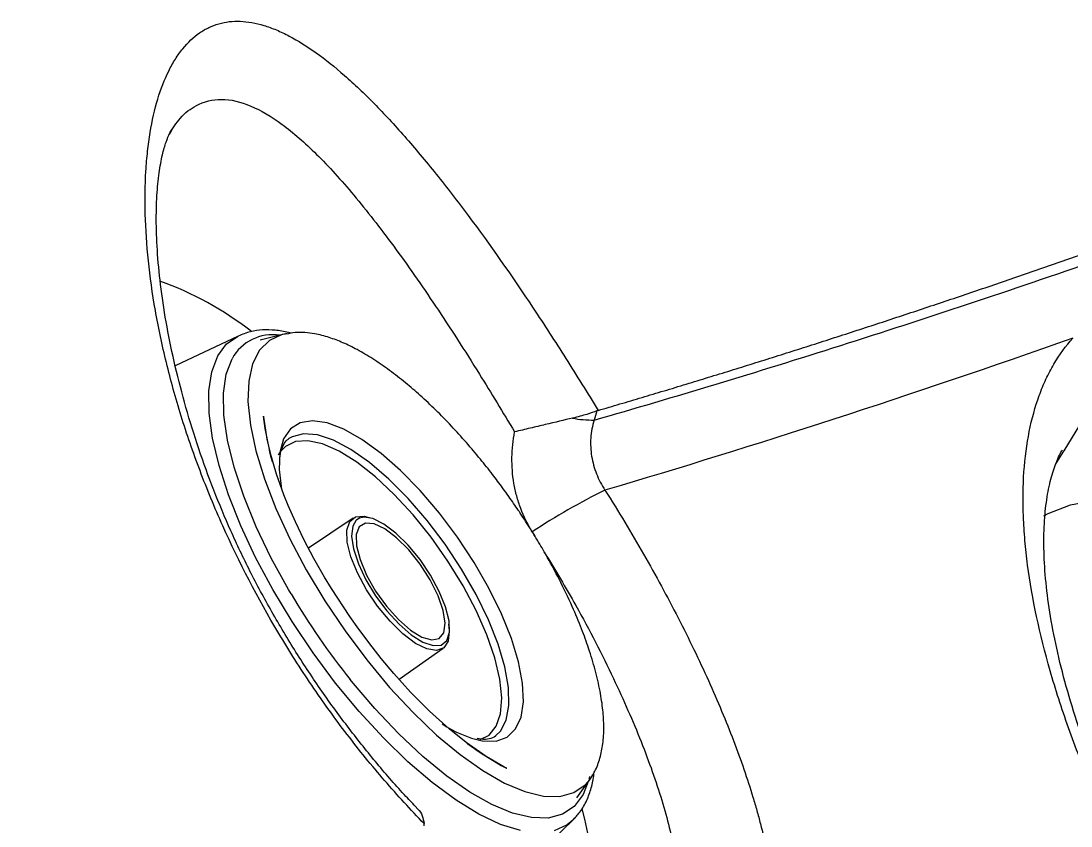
# Model space of a CAD drawing. Extents: x 527 to 611, y 788 to 934.
# Drawn here: x 534.119 to 537.171, y 818.72 to 821.061 of the extents above; entities that cross this region are included whole.
import ezdxf

# ---------------------------------------------------------------- set-up
doc = ezdxf.new("R2010")
doc.units = 0
doc.header["$MEASUREMENT"] = 0
doc.layers.add('1', color=4, linetype='Continuous')
doc.layers.add('GEOMETRY', color=4, linetype='Continuous', lineweight=25)

# ---------------------------------------------------------------- blocks, each defined once
blk = doc.blocks.new('2026_FLASH')
at = {"layer": 'GEOMETRY'}
for p, q in [((7.6705, 16.8314), (7.4874, 16.7452)), ((7.8, 16.8361), (7.7349, 16.8192)), ((7.8128, 16.8387), (7.8, 16.8361)), ((7.8165, 16.8383), (7.8, 16.8361)), ((10.0714, 16.4978), (10.1173, 16.5718)), ((7.818, 16.5331), (7.8158, 16.5315)), ((7.7912, 16.4921), (7.7869, 16.4848)), ((10.0466, 16.4577), (10.069, 16.4938)), ((10.069, 16.4938), (10.0714, 16.4978)), ((8.0046, 16.3019), (7.8752, 16.2143)), ((8.5256, 16.2623), (8.5333, 16.2493)), ((8.1385, 15.8333), (8.2662, 15.9233)), ((8.4165, 15.6671), (8.4198, 15.6695)), ((8.6547, 15.4882), (8.6935, 15.5431)), ((8.6919, 15.5503), (8.6902, 15.5429)), ((8.6935, 15.5431), (8.7016, 15.5565)), ((8.6935, 15.5431), (8.7001, 15.5534)), ((8.4498, 15.2363), (8.6433, 15.4236)), ((8.651, 15.4316), (8.6433, 15.4236))]:
    blk.add_line(p, q, dxfattribs=at)
at = {"layer": 'GEOMETRY', "flags": 128}
for points in [[(7.6111, 16.7735), (7.6371, 16.8083), (7.6705, 16.8314)], [(7.8, 16.8361), (7.7988, 16.8357), (7.7619, 16.8188), (7.733, 16.7903), (7.7127, 16.7506), (7.7014, 16.7004), (7.6991, 16.6408), (7.706, 16.5726), (7.722, 16.4972), (7.7467, 16.4159), (7.7798, 16.3302), (7.8205, 16.2415), (7.8683, 16.1515), (7.9222, 16.0617), (7.9813, 15.9738), (8.0446, 15.8894), (8.1108, 15.8098), (8.1789, 15.7367), (8.2476, 15.6712), (8.3157, 15.6145), (8.3819, 15.5677), (8.4451, 15.5316), (8.5042, 15.5067), (8.558, 15.4937), (8.6057, 15.4926), (8.6465, 15.5036), (8.6794, 15.5264), (8.6935, 15.5431)], [(8.6433, 15.4236), (8.6272, 15.4104), (8.589, 15.3928)], [(8.4913, 15.3932), (8.4333, 15.4112), (8.3705, 15.4409), (8.304, 15.4816), (8.2348, 15.5327), (8.164, 15.5934), (8.0928, 15.6627), (8.0224, 15.7395), (7.9539, 15.8224), (7.8885, 15.9101), (7.8273, 16.0012), (7.7711, 16.0942), (7.7211, 16.1876), (7.6779, 16.2798), (7.6423, 16.3693), (7.6149, 16.4546), (7.5961, 16.5344), (7.5862, 16.6073), (7.5854, 16.6721), (7.5938, 16.7278), (7.6111, 16.7735)], [(7.8242, 16.0815), (7.8169, 16.0939), (7.7665, 16.1858), (7.7229, 16.2768), (7.6868, 16.3653), (7.6589, 16.4499), (7.6396, 16.5289), (7.6292, 16.6012), (7.628, 16.6655), (7.636, 16.7206), (7.6529, 16.7656)], [(7.9953, 16.0158), (7.9418, 16.0975), (7.9218, 16.1305), (7.891, 16.1844), (7.8627, 16.2379), (7.8369, 16.2913), (7.8159, 16.3391), (7.8036, 16.3695), (7.7818, 16.4298), (7.7623, 16.4963), (7.7486, 16.5625), (7.744, 16.5981), (7.7439, 16.5981), (7.7439, 16.5982), (7.7439, 16.5982), (7.7439, 16.5982), (7.7439, 16.5982), (7.7439, 16.5982), (7.7439, 16.5982), (7.7439, 16.5982), (7.7439, 16.5982), (7.7439, 16.5982), (7.7439, 16.5981), (7.744, 16.5981), (7.7442, 16.596), (7.7541, 16.532), (7.7646, 16.4872), (7.7693, 16.4703), (7.7708, 16.4648), (7.7709, 16.4646), (7.7709, 16.4645), (7.7709, 16.4645), (7.7709, 16.4645), (7.7709, 16.4645), (7.7709, 16.4645), (7.7709, 16.4645), (7.7709, 16.4645), (7.7709, 16.4646), (7.7709, 16.4647), (7.7706, 16.4655), (7.7678, 16.4754), (7.763, 16.4938), (7.7615, 16.4996), (7.7614, 16.4999), (7.7614, 16.5), (7.7614, 16.5), (7.7614, 16.5), (7.7614, 16.5), (7.7614, 16.5), (7.7614, 16.5), (7.7614, 16.5), (7.7614, 16.4999), (7.7615, 16.4997), (7.7616, 16.4992), (7.7623, 16.4965), (7.7628, 16.4944), (7.763, 16.4937), (7.7631, 16.4934), (7.7631, 16.4932), (7.7631, 16.4931), (7.7631, 16.4931), (7.7631, 16.4931)], [(8.3997, 16.0978), (8.3568, 16.1728), (8.3083, 16.2464), (8.2556, 16.3167), (8.2, 16.3819), (8.1429, 16.4403), (8.0859, 16.4903), (8.0304, 16.5308), (7.9779, 16.5605), (7.9297, 16.5788), (7.887, 16.5852), (7.851, 16.5795), (7.8226, 16.5619), (7.8025, 16.5328), (7.7913, 16.493), (7.7913, 16.4929)], [(8.3623, 16.0799), (8.3199, 16.1538), (8.272, 16.2262), (8.2198, 16.2952), (8.1649, 16.3588), (8.1086, 16.4154), (8.0526, 16.4634), (7.9984, 16.5014), (7.9474, 16.5286), (7.901, 16.544), (7.8605, 16.5473), (7.8271, 16.5385), (7.818, 16.5331)], [(8.3745, 15.658), (8.3999, 15.6712), (8.4209, 15.6969), (8.4333, 15.7333), (8.4367, 15.7795), (8.431, 15.8341), (8.4164, 15.8958), (8.3933, 15.9628), (8.3623, 16.0333), (8.3242, 16.1053), (8.2801, 16.177), (8.2312, 16.2463), (8.1789, 16.3114), (8.1245, 16.3704), (8.0695, 16.4218), (8.0155, 16.4642), (7.9639, 16.4964), (7.9161, 16.5176), (7.8734, 16.5271), (7.837, 16.5247), (7.8079, 16.5105), (7.7952, 16.4976)], [(7.7913, 16.4929), (7.7893, 16.4435), (7.7963, 16.3858)], [(10.0121, 16.3089), (10.025, 16.3158), (10.0897, 16.3406), (10.1623, 16.354), (10.2424, 16.3559), (10.3294, 16.3463), (10.4228, 16.3252), (10.5217, 16.2928), (10.6257, 16.2493), (10.7338, 16.195), (10.8454, 16.1303), (10.9554, 16.0586)], [(7.9879, 16.2318), (7.9867, 16.2666), (7.9948, 16.2917), (8.0117, 16.3056), (8.0364, 16.3073), (8.0513, 16.3035)], [(8.0233, 16.3019), (8.0155, 16.2972), (8.014, 16.2959)], [(8.2835, 16.0035), (8.2735, 16.0439), (8.2553, 16.089), (8.23, 16.1359), (8.1992, 16.1817), (8.1649, 16.2234), (8.1291, 16.2585), (8.0942, 16.2847), (8.0624, 16.3004), (8.0356, 16.3047), (8.0233, 16.3019)], [(8.014, 16.2959), (8.0035, 16.2784), (8.0001, 16.2495), (8.0058, 16.2124), (8.02, 16.1692), (8.0419, 16.1229), (8.0702, 16.0762), (8.103, 16.0321), (8.1383, 15.9934), (8.1739, 15.9625), (8.2076, 15.9414), (8.2371, 15.9313), (8.2604, 15.9328)], [(8.0147, 16.2214), (8.0249, 16.1812), (8.0439, 16.1363), (8.0702, 16.09), (8.1019, 16.0458), (8.1366, 16.0068), (8.1718, 15.9761), (8.2048, 15.9559), (8.2332, 15.9477), (8.2549, 15.9521), (8.2682, 15.9688), (8.2723, 15.9965), (8.2667, 16.0332), (8.252, 16.0762), (8.2291, 16.1222), (8.1998, 16.1679), (8.1663, 16.2099), (8.1311, 16.245), (8.0967, 16.2707), (8.0657, 16.285), (8.0404, 16.287), (8.0227, 16.2763), (8.0139, 16.2539), (8.0147, 16.2214)], [(8.2823, 15.9934), (8.2842, 15.9746), (8.2807, 15.9444), (8.2681, 15.9247), (8.2471, 15.9169), (8.2191, 15.9214), (8.1858, 15.9378), (8.1493, 15.9652), (8.112, 16.0019), (8.0761, 16.0455), (8.0439, 16.0933), (8.0174, 16.1424), (7.9983, 16.1895), (7.9879, 16.2318), (7.9879, 16.2318)], [(8.3795, 15.6544), (8.3812, 15.6541), (8.4206, 15.6538), (8.4529, 15.6654), (8.4772, 15.6889), (8.4929, 15.7234), (8.4996, 15.7682), (8.4971, 15.8221), (8.4854, 15.8837), (8.4649, 15.9514), (8.4361, 16.0233), (8.3997, 16.0978)], [(8.4198, 15.6695), (8.433, 15.6825), (8.4499, 15.7148), (8.4578, 15.7575), (8.4564, 15.8096), (8.4457, 15.8696), (8.4261, 15.9358), (8.398, 16.0066), (8.3623, 16.0799)], [(8.3357, 15.6472), (8.3357, 15.6472), (8.3357, 15.6472), (8.3357, 15.6472), (8.3357, 15.6472), (8.3357, 15.6472), (8.3357, 15.6472), (8.3357, 15.6472), (8.3358, 15.6472), (8.3361, 15.6469), (8.3381, 15.6454), (8.3769, 15.618), (8.4354, 15.5828), (8.4471, 15.5768), (8.4505, 15.575), (8.4511, 15.5748), (8.4511, 15.5747), (8.4511, 15.5747), (8.4511, 15.5747), (8.4511, 15.5747), (8.4511, 15.5747), (8.4511, 15.5747), (8.4511, 15.5747), (8.4511, 15.5747), (8.4511, 15.5748), (8.4509, 15.5749), (8.4427, 15.579), (8.3912, 15.6087), (8.3329, 15.6494), (8.284, 15.6889), (8.2267, 15.7408), (8.1719, 15.7963), (8.1235, 15.8499), (8.0865, 15.8941), (8.0597, 15.9279), (8.0211, 15.9794), (7.9953, 16.0158)], [(8.2604, 15.9328), (8.2607, 15.9329), (8.2769, 15.9462), (8.2847, 15.9702), (8.2835, 16.0035)], [(8.6882, 15.5356), (8.6732, 15.4978), (8.6475, 15.4636), (8.6135, 15.4409), (8.5718, 15.4299), (8.5232, 15.431), (8.4683, 15.444), (8.4083, 15.4689), (8.344, 15.505), (8.2767, 15.5519), (8.2074, 15.6087), (8.1373, 15.6745), (8.0677, 15.7481), (7.9997, 15.8282), (7.9963, 15.8325)], [(8.6693, 15.4565), (8.6772, 15.427), (8.6981, 15.3317), (8.71, 15.2435), (8.7127, 15.1633), (8.7062, 15.092), (8.6907, 15.0305), (8.6762, 14.9968)]]:
    blk.add_lwpolyline(points, dxfattribs=at)
at = {"layer": 'GEOMETRY'}
for centre, radius, start, end in [((7.1013, 16.0542), 0.9974, 52.4939, 69.9587), ((7.7706, 16.7012), 0.1341, 81.1566, 151.3069), ((8.7018, 16.9047), 0.3176, 259.2163, 270.6387), ((9.5453, 14.7231), 1.8463, 115.9697, 123.524), ((9.6891, 17.1862), 2.1675, 210.6409, 218.6484), ((8.4502, 15.9826), 0.3357, 236.2724, 257.832)]:
    blk.add_arc(centre, radius, start, end, dxfattribs=at)
for points, knots in [([(8.2113, 15.4136), (8.1723, 15.4536), (8.1337, 15.4956), (8.059, 15.5823), (8.0226, 15.627), (7.9519, 15.7193), (7.9176, 15.7668), (7.8678, 15.8404), (7.8515, 15.8652), (7.8194, 15.9157), (7.8037, 15.9412), (7.7276, 16.0689), (7.6735, 16.1732), (7.614, 16.306), (7.6026, 16.3327), (7.5804, 16.3863), (7.5698, 16.4132), (7.5395, 16.4934), (7.5213, 16.5463), (7.4887, 16.651), (7.4744, 16.7028), (7.4556, 16.7797), (7.4498, 16.8052), (7.4392, 16.8558), (7.4343, 16.8811), (7.4125, 17.0054), (7.403, 17.0986), (7.3994, 17.2287), (7.4, 17.2705), (7.4036, 17.3304), (7.4053, 17.3499), (7.4094, 17.3874), (7.4119, 17.4055), (7.4264, 17.493), (7.4444, 17.5529), (7.4748, 17.6144), (7.4812, 17.626), (7.4948, 17.6476), (7.502, 17.6577), (7.5244, 17.6854), (7.5406, 17.7007), (7.567, 17.7189), (7.5761, 17.7242), (7.5949, 17.7332), (7.6045, 17.7368), (7.6342, 17.7452), (7.655, 17.7476), (7.6986, 17.7459), (7.7214, 17.7419), (7.7572, 17.731), (7.7694, 17.7266), (7.7941, 17.7162), (7.8066, 17.7103), (7.87, 17.677), (7.9233, 17.6387), (7.994, 17.5766), (8.0083, 17.5635), (8.0371, 17.5363), (8.0515, 17.522), (8.0952, 17.4776), (8.1247, 17.4457), (8.1846, 17.3774), (8.2151, 17.341), (8.2616, 17.283), (8.2772, 17.2632), (8.3083, 17.2229), (8.3239, 17.2024), (8.4019, 17.0978), (8.4646, 17.0082), (8.544, 16.8888), (8.5599, 16.8645), (8.5916, 16.8157), (8.6074, 16.7911), (8.6545, 16.7166), (8.6857, 16.6663), (8.7167, 16.6151)], [0, 0, 0, 0, 0.03125, 0.03125, 0.0625, 0.0625, 0.09375, 0.09375, 0.109375, 0.109375, 0.125, 0.125, 0.1875, 0.1875, 0.203125, 0.203125, 0.21875, 0.21875, 0.25, 0.25, 0.28125, 0.28125, 0.296875, 0.296875, 0.3125, 0.3125, 0.375, 0.375, 0.40625, 0.40625, 0.421875, 0.421875, 0.4375, 0.4375, 0.5, 0.5, 0.515625, 0.515625, 0.53125, 0.53125, 0.5625, 0.5625, 0.578125, 0.578125, 0.59375, 0.59375, 0.625, 0.625, 0.65625, 0.65625, 0.671875, 0.671875, 0.6875, 0.6875, 0.75, 0.75, 0.765625, 0.765625, 0.78125, 0.78125, 0.8125, 0.8125, 0.84375, 0.84375, 0.859375, 0.859375, 0.875, 0.875, 0.9375, 0.9375, 0.953125, 0.953125, 0.96875, 0.96875, 1, 1, 1, 1]), ([(8.7167, 16.6151), (8.7379, 16.6213), (8.7804, 16.6338), (8.8444, 16.6528), (8.9086, 16.672), (8.973, 16.6915), (9.0375, 16.7113), (9.1022, 16.7312), (9.1671, 16.7514), (9.2322, 16.7719), (9.2975, 16.7925), (9.3629, 16.8134), (9.4285, 16.8346), (9.4943, 16.856), (9.5602, 16.8776), (9.6263, 16.8994), (9.6926, 16.9215), (9.759, 16.9437), (9.8256, 16.9663), (9.8923, 16.989), (9.9592, 17.012), (10.0263, 17.0351), (10.0935, 17.0585), (10.1609, 17.0822), (10.2284, 17.106), (10.2961, 17.1301), (10.3639, 17.1544), (10.4319, 17.1788), (10.5, 17.2035), (10.5683, 17.2285), (10.6559, 17.2606), (10.7631, 17.3004), (10.8903, 17.348), (11.0182, 17.3965), (11.1468, 17.4458), (11.2762, 17.4958), (11.4062, 17.5467), (11.537, 17.5983), (11.6683, 17.6507), (11.7566, 17.6863), (11.8007, 17.7041)], [0, 0, 0, 0, 0.022618, 0.045205, 0.067759, 0.090281, 0.112771, 0.135228, 0.157653, 0.180045, 0.202404, 0.224731, 0.247024, 0.269284, 0.291511, 0.313705, 0.335866, 0.357992, 0.380085, 0.402145, 0.42417, 0.446161, 0.468118, 0.490041, 0.51193, 0.533784, 0.555603, 0.577388, 0.599137, 0.620852, 0.642532, 0.68241, 0.722251, 0.762052, 0.801813, 0.841534, 0.881214, 0.920852, 0.960448, 1, 1, 1, 1]), ([(8.7054, 16.5871), (8.9387, 16.654), (9.1777, 16.7263), (9.6668, 16.8819), (9.9169, 16.9651), (10.4283, 17.1427), (10.6896, 17.237), (11.2231, 17.4361), (11.4954, 17.541), (11.773, 17.6517)], [0, 0, 0, 0, 0.25, 0.25, 0.5, 0.5, 0.75, 0.75, 1, 1, 1, 1]), ([(7.4706, 17.4184), (7.4807, 17.4347), (7.5035, 17.4713), (7.5534, 17.5088), (7.6209, 17.526), (7.705, 17.5065), (7.798, 17.4516), (7.8984, 17.3638), (8.007, 17.2441), (8.1229, 17.095), (8.2453, 16.9193), (8.3637, 16.7359), (8.44, 16.6092), (8.4741, 16.5527)], [0, 0, 0, 0, 0.0566801, 0.1271683, 0.2207235, 0.3171813, 0.410806, 0.5069562, 0.6051904, 0.7059788, 0.8089966, 0.914855, 1, 1, 1, 1]), ([(5.9963, 17.4598), (6.0335, 17.3071), (6.1182, 17.0043), (6.276, 16.5598), (6.4639, 16.1272), (6.74, 15.594), (6.9812, 15.2214), (7.151, 14.9914)], [0.2725993, 0.2725993, 0.2725993, 0.2725993, 0.3975993, 0.5225993, 0.6475993, 0.7725993, 1, 1, 1, 1]), ([(8.1902, 15.4595), (8.1796, 15.4704), (8.1404, 15.5106), (8.0742, 15.5875), (7.9923, 15.6896), (7.9132, 15.7982), (7.8379, 15.9118), (7.7679, 16.0287), (7.7044, 16.1466), (7.6482, 16.2649), (7.5986, 16.3839), (7.555, 16.5041), (7.5176, 16.6247), (7.4867, 16.7437), (7.4627, 16.8591), (7.4457, 16.9684), (7.4355, 17.0697), (7.4318, 17.1608), (7.4337, 17.2403), (7.4402, 17.3067), (7.45, 17.3594), (7.4609, 17.3969), (7.4718, 17.4223), (7.4763, 17.4293), (7.4784, 17.4327)], [0, 0, 0, 0, 0.01792, 0.065999, 0.114478, 0.163621, 0.213078, 0.262402, 0.311108, 0.358551, 0.406299, 0.455117, 0.504784, 0.554999, 0.605382, 0.655354, 0.704467, 0.752308, 0.798529, 0.842868, 0.885186, 0.925507, 0.964164, 1, 1, 1, 1]), ([(10.4752, 16.9613), (10.5474, 16.9566), (10.6243, 16.9403), (10.7464, 16.8993), (10.7883, 16.8829), (10.8528, 16.8539), (10.8747, 16.8436), (10.9189, 16.8215), (10.9412, 16.8097), (11.0532, 16.7481), (11.1448, 16.6889), (11.2857, 16.586), (11.3332, 16.5494), (11.4055, 16.4907), (11.4296, 16.4706), (11.4779, 16.4296), (11.5019, 16.4086), (11.6222, 16.3016), (11.7181, 16.2092), (11.8379, 16.0852), (11.8619, 16.06), (11.9098, 16.0087), (11.9338, 15.9826), (12.0052, 15.9037), (12.052, 15.8502), (12.1904, 15.6872), (12.28, 15.5752), (12.3887, 15.4309), (12.4103, 15.4018), (12.453, 15.3434), (12.4741, 15.3142), (12.5361, 15.2266), (12.5762, 15.1683), (12.6924, 14.9935), (12.7647, 14.8772), (12.8483, 14.7319), (12.8646, 14.7028), (12.8963, 14.6454), (12.9117, 14.6169), (12.9564, 14.532), (12.9843, 14.4764), (13.0363, 14.3668), (13.0605, 14.3129), (13.0938, 14.2332), (13.1044, 14.2069), (13.1246, 14.1547), (13.1343, 14.1288), (13.1797, 14.0007), (13.2069, 13.9049), (13.2339, 13.7706), (13.2407, 13.7274), (13.2472, 13.6649), (13.2488, 13.6445), (13.2508, 13.6044), (13.2511, 13.5848), (13.25, 13.4898), (13.2393, 13.4225), (13.2091, 13.3344), (13.1966, 13.3071), (13.1741, 13.2695), (13.1659, 13.2575), (13.1485, 13.2347), (13.1392, 13.2239), (13.1096, 13.1935), (13.0874, 13.1756), (13.0389, 13.1451), (13.0124, 13.1325), (12.9696, 13.1173), (12.9548, 13.1129), (12.9241, 13.1054), (12.9082, 13.1023), (12.8591, 13.095), (12.8246, 13.0927), (12.7162, 13.0939), (12.6373, 13.1051), (12.5092, 13.1376), (12.4646, 13.1512), (12.3739, 13.1833), (12.3276, 13.2018), (12.1859, 13.2645), (12.0877, 13.316), (11.9606, 13.3928), (11.9349, 13.4088), (11.8837, 13.4418), (11.8581, 13.4587), (11.7811, 13.5111), (11.7296, 13.5481), (11.6266, 13.6259), (11.575, 13.6668), (11.4975, 13.7312), (11.4716, 13.7531), (11.4199, 13.7981), (11.3939, 13.8211), (11.2652, 13.938), (11.1652, 14.0369), (11.0195, 14.1932), (10.9716, 14.2466), (10.8775, 14.3561), (10.831, 14.4124), (10.6966, 14.5823), (10.6129, 14.6976), (10.496, 14.8735), (10.4584, 14.9326), (10.4044, 15.0221), (10.3868, 15.0521), (10.3526, 15.1116), (10.336, 15.1413), (10.2556, 15.2892), (10.1993, 15.406), (10.1388, 15.5498), (10.1272, 15.5784), (10.105, 15.6355), (10.0944, 15.664), (10.0642, 15.7487), (10.0465, 15.8039), (10.0001, 15.9655), (9.9783, 16.068), (9.9623, 16.1896), (9.9596, 16.2136), (9.9555, 16.2608), (9.9541, 16.2841), (9.9514, 16.3521), (9.952, 16.3953), (9.9606, 16.5187), (9.9753, 16.5928), (10.0051, 16.6747), (10.0116, 16.6905), (10.0258, 16.7209), (10.0334, 16.7355), (10.0578, 16.7773), (10.0763, 16.8026), (10.0968, 16.8252)], [0, 0, 0, 0, 0.03125, 0.03125, 0.046875, 0.046875, 0.054687, 0.054687, 0.0625, 0.0625, 0.09375, 0.09375, 0.109375, 0.109375, 0.117187, 0.117187, 0.125, 0.125, 0.15625, 0.15625, 0.164062, 0.164062, 0.171875, 0.171875, 0.1875, 0.1875, 0.21875, 0.21875, 0.226562, 0.226562, 0.234375, 0.234375, 0.25, 0.25, 0.28125, 0.28125, 0.289062, 0.289062, 0.296875, 0.296875, 0.3125, 0.3125, 0.328125, 0.328125, 0.335937, 0.335937, 0.34375, 0.34375, 0.375, 0.375, 0.390625, 0.390625, 0.398437, 0.398437, 0.40625, 0.40625, 0.4375, 0.4375, 0.453125, 0.453125, 0.460937, 0.460937, 0.46875, 0.46875, 0.484375, 0.484375, 0.5, 0.5, 0.507812, 0.507812, 0.515625, 0.515625, 0.53125, 0.53125, 0.5625, 0.5625, 0.578125, 0.578125, 0.59375, 0.59375, 0.625, 0.625, 0.632812, 0.632812, 0.640625, 0.640625, 0.65625, 0.65625, 0.671875, 0.671875, 0.679687, 0.679687, 0.6875, 0.6875, 0.71875, 0.71875, 0.734375, 0.734375, 0.75, 0.75, 0.78125, 0.78125, 0.796875, 0.796875, 0.804687, 0.804687, 0.8125, 0.8125, 0.84375, 0.84375, 0.851562, 0.851562, 0.859375, 0.859375, 0.875, 0.875, 0.90625, 0.90625, 0.914062, 0.914062, 0.921875, 0.921875, 0.9375, 0.9375, 0.96875, 0.96875, 0.976562, 0.976562, 0.984375, 0.984375, 1, 1, 1, 1]), ([(7.8242, 16.8394), (7.8217, 16.8402), (7.8059, 16.845), (7.7781, 16.8488), (7.7417, 16.85), (7.7056, 16.8453), (7.6824, 16.8361), (7.6706, 16.8314)], [0, 0, 0, 0, 0.046426, 0.2865957, 0.5303206, 0.7591802, 1, 1, 1, 1]), ([(8.4713, 16.3447), (8.4666, 16.3516), (8.456, 16.3667), (8.4357, 16.3949), (8.4084, 16.4313), (8.3733, 16.4755), (8.3334, 16.5228), (8.29, 16.5706), (8.2452, 16.6165), (8.2007, 16.6583), (8.1557, 16.697), (8.1095, 16.733), (8.0624, 16.7654), (8.0172, 16.7921), (7.975, 16.8127), (7.9335, 16.8285), (7.897, 16.8379), (7.8676, 16.8415), (7.84, 16.8427), (7.8251, 16.8399), (7.8165, 16.8383)], [0, 0, 0, 0, 0.0229917, 0.0511017, 0.0962891, 0.1494514, 0.2090045, 0.2720122, 0.3364904, 0.4004283, 0.4610745, 0.5278362, 0.5989105, 0.6675187, 0.7313039, 0.7948426, 0.8665303, 0.9165032, 0.9523589, 1, 1, 1, 1]), ([(8.713, 16.6138), (8.7054, 16.6105), (8.6955, 16.6072), (8.6777, 16.6018), (8.6712, 16.6), (8.6573, 16.5963), (8.6501, 16.5945), (8.6424, 16.5926)], [0, 0, 0, 0, 0.5, 0.5, 0.75, 0.75, 1, 1, 1, 1]), ([(8.6424, 16.5926), (8.6185, 16.5869), (8.5921, 16.5807), (8.549, 16.5704), (8.5343, 16.567), (8.512, 16.5617), (8.5045, 16.5599), (8.4893, 16.5563), (8.4816, 16.5545), (8.4741, 16.5527)], [0, 0, 0, 0, 0.5, 0.5, 0.75, 0.75, 0.875, 0.875, 1, 1, 1, 1]), ([(8.7054, 16.5871), (8.7, 16.5699), (8.6967, 16.5525), (8.6944, 16.5173), (8.6953, 16.4993), (8.701, 16.4643), (8.7057, 16.4473), (8.7188, 16.414), (8.727, 16.398), (8.7368, 16.383)], [0, 0, 0, 0, 0.25, 0.25, 0.5, 0.5, 0.75, 0.75, 1, 1, 1, 1]), ([(8.5256, 16.2623), (8.5121, 16.2838), (8.5009, 16.3064), (8.4874, 16.3421), (8.4835, 16.3542), (8.4769, 16.3785), (8.4743, 16.3907), (8.468, 16.4277), (8.4661, 16.4527), (8.4668, 16.5034), (8.4694, 16.5283), (8.4741, 16.5527)], [0, 0, 0, 0, 0.25, 0.25, 0.375, 0.375, 0.5, 0.5, 0.75, 0.75, 1, 1, 1, 1]), ([(7.7928, 16.4801), (7.793, 16.483), (7.7943, 16.4981), (7.8022, 16.5149), (7.8097, 16.5276), (7.8159, 16.5309), (7.8173, 16.5316)], [0, 0, 0, 0, 0.0940978, 0.4862212, 0.8852685, 1, 1, 1, 1]), ([(12.7288, 13.1951), (12.7249, 13.1938), (12.7116, 13.1892), (12.6774, 13.1839), (12.6263, 13.1814), (12.5637, 13.1855), (12.4928, 13.197), (12.4138, 13.2164), (12.3278, 13.2442), (12.2355, 13.2807), (12.1382, 13.3259), (12.0362, 13.3799), (11.9296, 13.4427), (11.8187, 13.5146), (11.7041, 13.5954), (11.5871, 13.6847), (11.4689, 13.7817), (11.3508, 13.8856), (11.2342, 13.9955), (11.1202, 14.1102), (11.01, 14.2289), (10.9036, 14.3515), (10.8007, 14.4779), (10.7014, 14.6083), (10.6063, 14.7418), (10.5163, 14.8774), (10.4322, 15.0139), (10.3547, 15.15), (10.2845, 15.2845), (10.2221, 15.4161), (10.1679, 15.5439), (10.1222, 15.6667), (10.0846, 15.7846), (10.0549, 15.8973), (10.033, 16.004), (10.0189, 16.1035), (10.0122, 16.1948), (10.0125, 16.2768), (10.019, 16.3487), (10.0307, 16.4102), (10.0464, 16.4595), (10.0591, 16.489), (10.0661, 16.4995), (10.0668, 16.5005)], [0, 0, 0, 0, 0.009669, 0.033274, 0.058256, 0.08276, 0.107166, 0.131595, 0.156095, 0.180652, 0.205202, 0.229656, 0.254481, 0.279821, 0.305582, 0.331657, 0.357925, 0.384267, 0.410527, 0.436598, 0.462396, 0.487902, 0.513643, 0.539637, 0.56583, 0.592156, 0.618538, 0.64487, 0.671069, 0.697061, 0.722785, 0.748198, 0.773377, 0.798654, 0.823901, 0.849063, 0.874084, 0.898922, 0.923562, 0.948055, 0.972542, 0.997265, 1, 1, 1, 1]), ([(8.7368, 16.383), (8.7763, 16.3207), (8.8136, 16.2587), (8.8845, 16.1351), (8.9179, 16.0735), (8.9651, 15.9815), (8.9804, 15.9509), (9.0099, 15.8898), (9.0241, 15.8593), (9.0646, 15.7695), (9.0888, 15.7114), (9.1319, 15.5985), (9.1508, 15.5437), (9.1709, 15.4774), (9.1747, 15.4643), (9.182, 15.4384), (9.1854, 15.4256), (9.1952, 15.3878), (9.2009, 15.3634), (9.2157, 15.2922), (9.2224, 15.2476), (9.2278, 15.1851), (9.2288, 15.1649), (9.2291, 15.1358), (9.229, 15.1263), (9.2286, 15.1124), (9.2283, 15.1055), (9.2278, 15.0987), (9.2275, 15.0943), (9.2274, 15.092), (9.2272, 15.0898)], [0, 0, 0, 0, 0.125, 0.125, 0.25, 0.25, 0.3125, 0.3125, 0.375, 0.375, 0.5, 0.5, 0.625, 0.625, 0.65625, 0.65625, 0.6875, 0.6875, 0.75, 0.75, 0.875, 0.875, 0.9375, 0.9375, 0.96875, 0.96875, 0.984375, 0.992187, 0.992187, 1, 1, 1, 1]), ([(8.7016, 15.5565), (8.7035, 15.5596), (8.7123, 15.5737), (8.7233, 15.605), (8.7317, 15.6458), (8.7343, 15.6926), (8.7314, 15.7442), (8.7232, 15.7992), (8.7093, 15.8594), (8.6909, 15.9202), (8.6685, 15.9819), (8.6405, 16.049), (8.6073, 16.1183), (8.5736, 16.1811), (8.5464, 16.228), (8.5257, 16.262), (8.5103, 16.2863), (8.4992, 16.3034), (8.4911, 16.3156), (8.4822, 16.3288), (8.4758, 16.3382), (8.4713, 16.3447)], [0, 0, 0, 0, 0.019722, 0.09024, 0.162718, 0.240285, 0.309857, 0.383841, 0.460873, 0.535756, 0.600173, 0.672644, 0.759578, 0.826716, 0.876287, 0.912099, 0.937694, 0.95589, 0.968791, 0.977926, 1, 1, 1, 1]), ([(8.5605, 16.2033), (8.5918, 16.1515), (8.6663, 16.0281), (8.7613, 15.8409), (8.845, 15.6501), (8.9057, 15.4783), (8.9436, 15.325), (8.9558, 15.2205), (8.9541, 15.1696), (8.9536, 15.1561)], [0, 0, 0, 0, 0.127624, 0.303648, 0.463304, 0.622959, 0.782701, 0.94244, 1, 1, 1, 1]), ([(8.4183, 15.6684), (8.4183, 15.6684), (8.4136, 15.6631), (8.4022, 15.6605), (8.3841, 15.6568), (8.3694, 15.6601), (8.3655, 15.661)], [0, 0, 0, 0, 0.002579, 0.475414, 0.860365, 1, 1, 1, 1]), ([(8.3596, 15.6299), (8.3596, 15.6299), (8.3596, 15.6299), (8.3596, 15.6298), (8.3597, 15.6298), (8.3599, 15.6297), (8.3601, 15.6295), (8.3605, 15.6292), (8.3615, 15.6285), (8.3629, 15.6276), (8.3643, 15.6266), (8.3651, 15.6261), (8.3654, 15.6259), (8.3655, 15.6258), (8.3655, 15.6258), (8.3655, 15.6258), (8.3655, 15.6258), (8.3655, 15.6258), (8.3655, 15.6258), (8.3655, 15.6258), (8.3655, 15.6258), (8.3652, 15.626), (8.3625, 15.6278), (8.354, 15.6337), (8.3457, 15.6399), (8.3398, 15.6442)], [0, 0, 0, 0, 0.002456, 0.006488, 0.009706, 0.013217, 0.017707, 0.025448, 0.042707, 0.093872, 0.134902, 0.155939, 0.159821, 0.16101, 0.161652, 0.161949, 0.162206, 0.162496, 0.162897, 0.163636, 0.165401, 0.1711, 0.198742, 0.439399, 1, 1, 1, 1]), ([(8.6434, 15.4236), (8.6504, 15.4312), (8.6669, 15.4489), (8.6847, 15.4804), (8.6975, 15.5174), (8.704, 15.5446), (8.7049, 15.5608), (8.705, 15.5622)], [0, 0, 0, 0, 0.1969485, 0.4621547, 0.7158042, 0.9747651, 1, 1, 1, 1]), ([(8.1893, 15.4586), (8.1905, 15.4576), (8.2046, 15.4461), (8.2081, 15.4291), (8.2113, 15.4136)], [0, 0, 0, 0, 0.085869, 1, 1, 1, 1])]:
    blk.add_open_spline(points, degree=3, knots=knots, dxfattribs=at)
for points in [[(10.0968, 16.8252), (9.6244, 16.6587), (9.171, 16.5115), (8.7368, 16.383)], [(8.713, 16.6138), (8.7105, 16.6049), (8.7079, 16.596), (8.7054, 16.5871)], [(8.7167, 16.6151), (8.7155, 16.6147), (8.7143, 16.6143), (8.713, 16.6138)], [(8.2117, 15.4067), (8.2116, 15.4089), (8.2115, 15.4112), (8.2113, 15.4136)]]:
    blk.add_open_spline(points, degree=3, dxfattribs=at)

msp = doc.modelspace()

# ---------------------------------------------------------------- block references
at = {"layer": '1'}
msp.add_blockref('2026_FLASH', (527.0792, 803.3138), dxfattribs=at)

doc.saveas('drawing.dxf')
